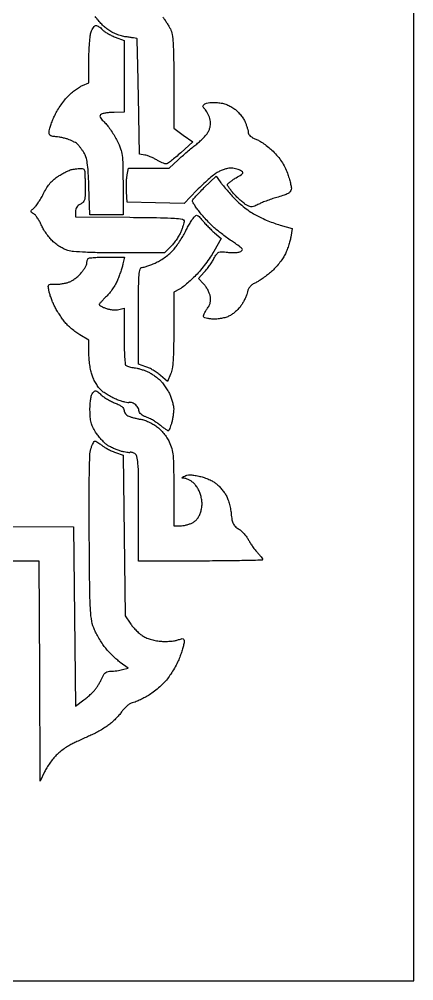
# Model space of a CAD drawing. Extents: x 0.1 to 47.6, y 0.1 to 68.1.
# Drawn here: x 31.5 to 47.63, y 0.08 to 39.43 of the extents above; entities that cross this region are included whole.
import ezdxf

# ---------------------------------------------------------------- set-up
doc = ezdxf.new("R2010")
doc.units = 0
doc.header["$MEASUREMENT"] = 0

msp = doc.modelspace()

# ---------------------------------------------------------------- linework, layer by layer
for points in [[(47.611162, 58.041729, 0.000003), (47.592503, 67.994465, 0.396422)], [(46.815193, 68.050302, 0.000012), (40.000598, 68.049335, 0.000116)], [(0.084396, 46.957908), (0.084388, 34.0515), (0.084396, 21.145082), (0.08442, 10.251669), (0.084451, 0.392402, 0.000155), (0.084494, 0.2538, 0.410905), (0.20561, 0.13146, 0.000891), (3.077325, 0.105901, 0.00169), (8.024872, 0.087414, 0.000089), (23.8572, 0.0846), (47.6298, 0.0846), (47.6298, 34.0515, 0.000175), (47.625241, 47.076395, 0.000292)], [(37.374816, 39.5082, -0.01603), (37.447496, 39.407783, -0.008547), (37.531192, 39.279296, -0.008499), (37.612279, 39.145017, -0.013092), (37.677338, 39.025951, -0.077921), (37.75075, 38.803211, -0.024697), (37.790474, 38.454597, -0.013557), (37.8111, 37.896886, -0.002464), (37.8162, 36.861843), (37.8162, 34.968483), (38.205636, 34.688811), (38.595072, 34.409139), (38.099886, 33.959255, -0.009026), (37.902845, 33.786629, -0.012687), (37.720517, 33.640383, -0.008956), (37.564708, 33.526126, -0.145091), (37.503786, 33.505486, -0.093461), (37.447887, 33.513814, -0.016863), (37.349371, 33.551798, -0.01766), (37.235592, 33.604952, -0.015174), (37.119827, 33.6686, 0.020518), (36.996196, 33.734864, 0.016665), (36.858756, 33.795856, 0.016982), (36.72817, 33.843578, 0.041363), (36.628541, 33.867298), (36.4203, 33.898995), (36.374632, 36.259448, 0.000695), (36.355843, 37.165465, 0.00115), (36.337156, 37.930398, 0.000067), (36.318663, 38.61872, 0.230146), (36.311182, 38.633111, 0.119028), (36.29603, 38.639554, 0.001103), (36.174996, 38.659445, 0.003655), (36.035138, 38.681065, 0.002346), (35.872541, 38.704206, -0.032785), (35.67782, 38.744128, -0.027082), (35.476802, 38.811172, -0.027306), (35.286254, 38.898715, -0.035427), (35.12304, 39.000155, -0.027045), (34.983732, 39.113036, -0.018155), (34.836771, 39.255932, -0.018311), (34.70419, 39.405129, -0.034089), (34.610004, 39.536578, -0.038401)], [(29.71575, 18.676278), (33.7131, 18.6543), (33.7554, 14.989183), (33.7977, 11.324065), (34.146133, 11.57651, 0.019534), (34.291502, 11.690749, 0.015316), (34.44018, 11.82535, 0.015576), (34.570892, 11.95927, 0.036271), (34.657857, 12.069127, 0.013043), (34.727297, 12.17722, 0.008822), (34.801002, 12.303798, 0.008891), (34.867944, 12.428739, 0.01749), (34.915855, 12.530744, -0.050026), (34.973928, 12.636017, -0.096523), (35.042476, 12.703057, -0.096836), (35.131022, 12.739326, -0.050597), (35.250131, 12.750625, 0.021757), (35.358714, 12.754643, 0.012869), (35.487675, 12.768394, 0.012864), (35.615929, 12.788788, 0.021501), (35.722374, 12.813309), (35.955048, 12.877555), (35.632315, 13.111341, -0.023073), (35.48913, 13.225493, -0.01277), (35.324699, 13.377066, -0.012712), (35.165611, 13.539462, -0.01996), (35.038309, 13.687638, -0.019072), (34.920751, 13.848294, -0.011052), (34.791331, 14.049555, -0.011036), (34.670293, 14.25742, -0.018209), (34.578468, 14.438724, -0.062087), (34.467309, 14.787683, -0.031753), (34.411798, 15.244659, -0.011439), (34.384066, 16.047659, -0.000896), (34.362971, 18.189, -0.001793), (34.356179, 19.707608, -0.004788), (34.365589, 20.790348, -0.004065), (34.386463, 21.580945, -0.063304), (34.429817, 21.84795, -0.018958), (34.470815, 21.969499, -0.02821), (34.516548, 22.072008, -0.027205), (34.561001, 22.147802, -0.251607), (34.593387, 22.1652, -0.121241), (34.633084, 22.155431, -0.015265), (34.710699, 22.111696, -0.01721), (34.800963, 22.052806, -0.013507), (34.894737, 21.983058, 0.028416), (35.00562, 21.90561, 0.015706), (35.148926, 21.823278, 0.015619), (35.299865, 21.748715, 0.024177), (35.434897, 21.694899), (35.7435, 21.588881), (35.7858, 18.302691), (35.8281, 15.0165), (36.035123, 14.710611, 0.02774), (36.135071, 14.579258, 0.017561), (36.265017, 14.437237, 0.01763), (36.402925, 14.30632, 0.030861), (36.527027, 14.209519, 0.043203), (36.676719, 14.124925, 0.030747), (36.856688, 14.055835, 0.028925), (37.056685, 14.005354, 0.026674), (37.266655, 13.976605, 0.021149), (37.459747, 13.96879, 0.017914), (37.663873, 13.976483, 0.018289), (37.849525, 13.996999, 0.047233), (37.980302, 14.029146, -0.013767), (38.130721, 14.076981, -0.138211), (38.195981, 14.077352, -0.273104), (38.229112, 14.043088, -0.058915), (38.2392, 13.957773, -0.05709), (38.22883, 13.867251, -0.010807), (38.187693, 13.705959, -0.011416), (38.130982, 13.518773, -0.010255), (38.063856, 13.327497, -0.025737), (37.972733, 13.117548, -0.014533), (37.842089, 12.872623, -0.014479), (37.695584, 12.632609, -0.02298), (37.555135, 12.437095, -0.028186), (37.395347, 12.256828, -0.01759), (37.189549, 12.063558, -0.017639), (36.97256, 11.886804, -0.030408), (36.77873, 11.757727, -0.011752), (36.593368, 11.655694, -0.011632), (36.402789, 11.562118, -0.01156), (36.232368, 11.488038, -0.043391), (36.121058, 11.453582, 0.08277), (36.024544, 11.415186, 0.035286), (35.910598, 11.334808, 0.033684), (35.798532, 11.229941, 0.037642), (35.706013, 11.114585, -0.02531), (35.607301, 10.985097, -0.014015), (35.474715, 10.836935, -0.013946), (35.331643, 10.694005, -0.021793), (35.200032, 10.580094, -0.022567), (35.05284, 10.473959, -0.011718), (34.860409, 10.35434, -0.011627), (34.656642, 10.240501, -0.017339), (34.472977, 10.151429, 0.00214), (34.284941, 10.067196, 0.001377), (34.067629, 9.968008, 0.001384), (33.855556, 9.869792, 0.002604), (33.684929, 9.789112, 0.02741), (33.522637, 9.700092, 0.015793), (33.337133, 9.576398, 0.015749), (33.158178, 9.440025, 0.02532), (33.015699, 9.311669, 0.027124), (32.886929, 9.16854, 0.016503), (32.750019, 8.986714, 0.01652), (32.625816, 8.796874, 0.027912), (32.53627, 8.6292), (32.3595, 8.2485), (32.337609, 12.75345), (32.315717, 17.2584), (29.017059, 17.2584)]]:
    msp.add_lwpolyline(points, format="xyb")
for points in [[(34.638864, 39.1698, -0.109229), (34.68967, 39.158567, -0.035197), (34.757554, 39.120991, -0.033182), (34.829422, 39.067228, -0.031669), (34.894748, 39.00364, 0.055225), (34.977831, 38.930049, 0.02025), (35.109736, 38.844744, 0.019785), (35.262647, 38.762396, 0.02241), (35.41546, 38.696047), (35.7858, 38.554613), (35.7858, 37.085606), (35.7858, 35.6166), (35.38395, 35.615305, 0.017814), (35.220887, 35.608967, 0.01937), (35.063215, 35.59104, 0.019245), (34.930134, 35.565388, 0.083922), (34.856385, 35.534522, 0.13631), (34.80763, 35.4807, 0.219582), (34.805638, 35.419963, 0.086863), (34.859779, 35.336017, 0.012644), (35.001922, 35.189836, -0.034409), (35.122489, 35.054539, -0.015537), (35.262174, 34.862163, -0.015298), (35.397621, 34.649145, -0.020192), (35.506978, 34.44676, -0.027657), (35.64193, 34.127313, -0.052718), (35.707877, 33.856751, -0.029432), (35.735368, 33.490359, -0.003743), (35.742141, 32.698891), (35.7435, 31.4289), (35.0667, 31.4289), (34.3899, 31.4289), (34.3476, 32.575304, 0.005002), (34.318718, 33.190874, 0.022388), (34.282085, 33.550002, 0.038817), (34.227543, 33.789383, 0.069782), (34.141734, 33.971204, 0.008081), (34.072492, 34.073189, 0.007981), (33.999709, 34.173311, 0.007881), (33.933227, 34.258919, 0.030231), (33.887934, 34.308873, 0.05325), (33.836524, 34.349389, 0.015618), (33.749652, 34.400267, 0.015496), (33.647684, 34.451754, 0.016053), (33.5439, 34.496184, 0.024374), (33.425375, 34.535942, 0.013574), (33.277674, 34.573306, 0.013514), (33.125834, 34.603074, 0.021267), (32.994, 34.619511, -0.020665), (32.82704, 34.640123, -0.139312), (32.752381, 34.675362, -0.197673), (32.721119, 34.738045, -0.048937), (32.724104, 34.8552, -0.044498), (32.747844, 34.965386, -0.012025), (32.804964, 35.134799, -0.012075), (32.879394, 35.324783, -0.012251), (32.962574, 35.510027, -0.024593), (33.067128, 35.703375, -0.015571), (33.20675, 35.918337, -0.015635), (33.357455, 36.12141, -0.02768), (33.495736, 36.277474, -0.021014), (33.638058, 36.409629, -0.017277), (33.800355, 36.538686, -0.01762), (33.957885, 36.646925, -0.043548), (34.082116, 36.71156), (34.3476, 36.821527), (34.3476, 37.729239, -0.009283), (34.354415, 38.096294, -0.010452), (34.374882, 38.448573, -0.009782), (34.404355, 38.746813, -0.054394), (34.440476, 38.903376, -0.03305), (34.483778, 39.005367, -0.043146), (34.537064, 39.091538, -0.049422), (34.591944, 39.151785, -0.185384)], [(39.610384, 36.013805, -0.032754), (39.803373, 35.984863, -0.036279), (39.98425, 35.931504, -0.036881), (40.152869, 35.853534, -0.036204), (40.309308, 35.751213, -0.035898), (40.433642, 35.64142, -0.024658), (40.558626, 35.500732, -0.024933), (40.666039, 35.35254, -0.045421), (40.735874, 35.22052, -0.014925), (40.784077, 35.094727, -0.014822), (40.824809, 34.965993, -0.014835), (40.853698, 34.851488, -0.054419), (40.8618, 34.777263, 0.153847), (40.88249, 34.711613, 0.067585), (40.94499, 34.643924, 0.053078), (41.042034, 34.579758, 0.032807), (41.167441, 34.524869, -0.049411), (41.31251, 34.455558, -0.018417), (41.501496, 34.331392, -0.018038), (41.698976, 34.179957, -0.020818), (41.875451, 34.021424, -0.024821), (42.06629, 33.815601, -0.029237), (42.224883, 33.602394, -0.029723), (42.355394, 33.37533, -0.027334), (42.462159, 33.128053, -0.013948), (42.53088, 32.924125, -0.015868), (42.584947, 32.725218, -0.015172), (42.620148, 32.554488, -0.080611), (42.6213, 32.459458, -0.142009), (42.580923, 32.371626, -0.083323), (42.49114, 32.297297, -0.049383), (42.337326, 32.227394, -0.014399), (42.0885, 32.150674, 0.011183), (41.873164, 32.085794, 0.009143), (41.645857, 32.007096, 0.00926), (41.439353, 31.926976, 0.023882), (41.294429, 31.859388, -0.02126), (41.131888, 31.782545, -0.079457), (41.02246, 31.755705, -0.099326), (40.92337, 31.767257, -0.044364), (40.802033, 31.818948, -0.04175), (40.703203, 31.882973, -0.014362), (40.571366, 31.991125, -0.014158), (40.43215, 32.119282, -0.015929), (40.305954, 32.250322, -0.01143), (40.194817, 32.379137, -0.015576), (40.101033, 32.500516, -0.012388), (40.029633, 32.604452, -0.145297), (40.0158, 32.651049, -0.203703), (40.033553, 32.692816, -0.019362), (40.118196, 32.7683, -0.022267), (40.230851, 32.853058, -0.015695), (40.364382, 32.938479, 0.006763), (40.580168, 33.071147, 0.120539), (40.636308, 33.129497, 0.361702), (40.627986, 33.178585, 0.054389), (40.539144, 33.239374, 0.044253), (40.455467, 33.275043, 0.023299), (40.346408, 33.304981, 0.022993), (40.231026, 33.325422, 0.032685), (40.127112, 33.332084, 0.056046), (40.014834, 33.319308, 0.025221), (39.871895, 33.278869, 0.024588), (39.723636, 33.220457, 0.030689), (39.5928, 33.15137, 0.033117), (39.444068, 33.046664, 0.009462), (39.227882, 32.865115, 0.009482), (38.991105, 32.650468, 0.00993), (38.766325, 32.43021), (38.235951, 31.889446), (37.074325, 31.912973), (35.9127, 31.9365), (35.88606, 32.359274, -0.01382), (35.879634, 32.541293, -0.010859), (35.88241, 32.738691, -0.011012), (35.893029, 32.922203, -0.026411), (35.911044, 33.057224), (35.962667, 33.3324), (36.79774, 33.3324), (37.632812, 33.3324), (37.999456, 33.675839, -0.007081), (38.16546, 33.826981, -0.004559), (38.361944, 33.997679, -0.004581), (38.557258, 34.161194, -0.008591), (38.718595, 34.289189, 0.020072), (38.864041, 34.410119, 0.016472), (39.00957, 34.550306, 0.016786), (39.134851, 34.68818, 0.041629), (39.214155, 34.799075, 0.041906), (39.273322, 34.920371, 0.047895), (39.308281, 35.044583, 0.048601), (39.318655, 35.171573, 0.045477), (39.304805, 35.301124, 0.034591), (39.274233, 35.413089, 0.025092), (39.225581, 35.532851, 0.025514), (39.167574, 35.642376, 0.04941), (39.108709, 35.721964, -0.021033), (39.032792, 35.813293, -0.143057), (39.011955, 35.867455, -0.214003), (39.027856, 35.91261, -0.05455), (39.088564, 35.963909, -0.100943), (39.161485, 35.994002, -0.023718), (39.292807, 36.012877, -0.023487), (39.448847, 36.02043, -0.021195)], [(33.98805, 33.322586, -0.054406), (34.076144, 33.317542, -0.130362), (34.135285, 33.290765, -0.143582), (34.169941, 33.240235, -0.071759), (34.183376, 33.1632, -0.003124), (34.185604, 33.067019, -0.000596), (34.188353, 32.892131, -0.000636), (34.191059, 32.687967, -0.000585), (34.193329, 32.478013, -0.010631), (34.189857, 32.179106, -0.06867), (34.164393, 32.030771, -0.126903), (34.106221, 31.937901, -0.074201), (33.998003, 31.862165, 0.059711), (33.912345, 31.805828, 0.073737), (33.849225, 31.734228, 0.075868), (33.810839, 31.649161, 0.068216), (33.7977, 31.553302), (33.7977, 31.3443), (36.01845, 31.321745, -0.001613), (37.269579, 31.305001, -0.012795), (37.847994, 31.280578, -0.020433), (38.17563, 31.244841, -0.371072), (38.2392, 31.170978, -0.058609), (38.231063, 31.101795, -0.013475), (38.200664, 30.988034, -0.013745), (38.158231, 30.858055, -0.013028), (38.108012, 30.728233, -0.031941), (38.038671, 30.587926, -0.017546), (37.937192, 30.425327, -0.017429), (37.822198, 30.266912, -0.026583), (37.710717, 30.13875), (37.444609, 29.8638), (35.63097, 29.8638, -0.004052), (34.849093, 29.870137, -0.007418), (34.211927, 29.889925, -0.007193), (33.718636, 29.91969, -0.054163), (33.489093, 29.962142, -0.043771), (33.341573, 30.020821, -0.022599), (33.168249, 30.118058, -0.022281), (32.997808, 30.234914, -0.031316), (32.857786, 30.354822, -0.029048), (32.730439, 30.49375, -0.018519), (32.598291, 30.668734, -0.018602), (32.481064, 30.850587, -0.032619), (32.399985, 31.010135, 0.0241), (32.329398, 31.155093, 0.024288), (32.245357, 31.292198, 0.024981), (32.160652, 31.403986, 0.083545), (32.090876, 31.463444, -0.025521), (32.000466, 31.523984, -0.252812), (31.981877, 31.564043, -0.183928), (32.002575, 31.609828, -0.013221), (32.1057, 31.707062, 0.051322), (32.186057, 31.795302, 0.014129), (32.293441, 31.949643, 0.01412), (32.405853, 32.132428, 0.01432), (32.507217, 32.320424, -0.02531), (32.63395, 32.543592, -0.036204), (32.76975, 32.726193, -0.038804), (32.922369, 32.877595, -0.036607), (33.099417, 33.006858, -0.01156), (33.249611, 33.095738, -0.01167), (33.403287, 33.17729, -0.011537), (33.540266, 33.242024, -0.045508), (33.6285, 33.271995, -0.015599), (33.706994, 33.28834, -0.008578), (33.803913, 33.303677, -0.008544), (33.902871, 33.315881, -0.013527)], [(39.7197, 32.768025, 0.015524), (39.811442, 32.649316, 0.004695), (39.957907, 32.474856, 0.004698), (40.125891, 32.282231, 0.005097), (40.293017, 32.098003, 0.024613), (40.482917, 31.912151, 0.015668), (40.720653, 31.714306, 0.015738), (40.966675, 31.534451, 0.028011), (41.181317, 31.404683, 0.015485), (41.402679, 31.295889, 0.009579), (41.668932, 31.181217, 0.009605), (41.936528, 31.077945, 0.017019), (42.161365, 31.004664), (42.65723, 30.86152), (42.601249, 30.511435, -0.026913), (42.566592, 30.350709, -0.014174), (42.507285, 30.155206, -0.014062), (42.43504, 29.957905, -0.021018), (42.359982, 29.79035, -0.033865), (42.263058, 29.625264, -0.018085), (42.12266, 29.434618, -0.017926), (41.964584, 29.249505, -0.026603), (41.812266, 29.100327, -0.015245), (41.65276, 28.968332, -0.012141), (41.473106, 28.835538, -0.012323), (41.30054, 28.720594, -0.029982), (41.166624, 28.64691, 0.040238), (41.039303, 28.573418, 0.057958), (40.941567, 28.487746, 0.064198), (40.873332, 28.389503, 0.067325), (40.83359, 28.278709, -0.03417), (40.802406, 28.169552, -0.015887), (40.747962, 28.032588, -0.015655), (40.681457, 27.891844, -0.021066), (40.612057, 27.769177, -0.036033), (40.526322, 27.651349, -0.022098), (40.409793, 27.525065, -0.022107), (40.282708, 27.409687, -0.036371), (40.164623, 27.325343, -0.043653), (40.023384, 27.255318, -0.031924), (39.856562, 27.202027, -0.030565), (39.67565, 27.16831, -0.030598), (39.492043, 27.156916, -0.019415), (39.336319, 27.162841, -0.026303), (39.196733, 27.181012, -0.025298), (39.086409, 27.207149, -0.185591), (39.04402, 27.239388, -0.196436), (39.036006, 27.287329, -0.039918), (39.062165, 27.371274, -0.036551), (39.110628, 27.470347, -0.027162), (39.177638, 27.572108, 0.033789), (39.264536, 27.707953, 0.065395), (39.311199, 27.827932, 0.068637), (39.324052, 27.951957, 0.040923), (39.306908, 28.09961, 0.046807), (39.270234, 28.222087, 0.027213), (39.204962, 28.361128, 0.027016), (39.123673, 28.494511, 0.04068), (39.037815, 28.600108), (38.824235, 28.823037), (39.061538, 29.07707, 0.020014), (39.164252, 29.196248, 0.011983), (39.277028, 29.345416, 0.01199), (39.38232, 29.499519, 0.020359), (39.461887, 29.633862, -0.023406), (39.572166, 29.817502, -0.139333), (39.656392, 29.889358, -0.121418), (39.771412, 29.911213, -0.016003), (40.020688, 29.889751, 0.021877), (40.182719, 29.877716, 0.023069), (40.342324, 29.880228, 0.023485), (40.478933, 29.895154, 0.088836), (40.559879, 29.923152, 0.133773), (40.614036, 29.976318, 0.291314), (40.611898, 30.032122, 0.086985), (40.538851, 30.106146, 0.009256), (40.338408, 30.243276, -0.008561), (40.171768, 30.356941, -0.004661), (39.970901, 30.50188, -0.004643), (39.76935, 30.653093, -0.007346), (39.599743, 30.786814, -0.018295), (39.433205, 30.93256, -0.010164), (39.240545, 31.121567, -0.010127), (39.053042, 31.321077, -0.016107), (38.901793, 31.499947, -0.008712), (38.777602, 31.662539, -0.012203), (38.672832, 31.812296, -0.008587), (38.591344, 31.939742, -0.138808), (38.5776, 31.988293, -0.176748), (38.595234, 32.03662, -0.006981), (38.720495, 32.181258, -0.011607), (38.877656, 32.349654, -0.007866), (39.06405, 32.534398), (39.5505, 33.001602)], [(38.988598, 31.193963, 0.012178), (39.093561, 31.073948, 0.00703), (39.225338, 30.934468, 0.007022), (39.361621, 30.798107, 0.011679), (39.480669, 30.687582), (39.749238, 30.449677), (39.454054, 29.924088, -0.021095), (39.309401, 29.690211, -0.012127), (39.116716, 29.420508, -0.012102), (38.909635, 29.158481, -0.019733), (38.720185, 28.947833, -0.011514), (38.535163, 28.766314, -0.011522), (38.342023, 28.593548, -0.011416), (38.166715, 28.45065, -0.044085), (38.04885, 28.37461), (37.8162, 28.252055), (37.8162, 26.72871, -0.003924), (37.810202, 25.964512, -0.013358), (37.789094, 25.467114, -0.019773), (37.751781, 25.125103, -0.061972), (37.689779, 24.902798), (37.563358, 24.600231), (37.274035, 24.85426, 0.02689), (37.141127, 24.958859, 0.018601), (36.98059, 25.063077, 0.018806), (36.818342, 25.151923, 0.036169), (36.681356, 25.208405), (36.378, 25.308522), (36.378, 27.290061, -0.001504), (36.381618, 28.492932, -0.017134), (36.400739, 28.967382, -0.045667), (36.440713, 29.206245, -0.339212), (36.52605, 29.272426, 0.069257), (36.608575, 29.284382, 0.012852), (36.755047, 29.330958, 0.013559), (36.924677, 29.39494, 0.012003), (37.097716, 29.470521, 0.029383), (37.279949, 29.568792, 0.019384), (37.477526, 29.701676, 0.019525), (37.660228, 29.846387, 0.035349), (37.795823, 29.980417, 0.022884), (37.916856, 30.131699, 0.011858), (38.054598, 30.330763, 0.011765), (38.186713, 30.542404, 0.017507), (38.291302, 30.734073, -0.008826), (38.385182, 30.913454, -0.009072), (38.484505, 31.087751, -0.00886), (38.575984, 31.235687, -0.037521), (38.638692, 31.31877, -0.056664), (38.718592, 31.391146, -0.246161), (38.779856, 31.399786, -0.122892), (38.8499, 31.353174, -0.011207)], [(35.087522, 29.6946), (35.799244, 29.6946), (35.741023, 29.41965, -0.020435), (35.707205, 29.286948, -0.008501), (35.651253, 29.110697, -0.008395), (35.58486, 28.923713, -0.010744), (35.517178, 28.753995, -0.030011), (35.4327, 28.583895, -0.018796), (35.314878, 28.395357, -0.018851), (35.184362, 28.217784, -0.032384), (35.061077, 28.08175, 0.008437), (34.94978, 27.970173, 0.012326), (34.855927, 27.867927, 0.00782), (34.781681, 27.780194, 0.173379), (34.7706, 27.749199, 0.256683), (34.78436, 27.724162, 0.01812), (34.855726, 27.682392, 0.022016), (34.949346, 27.637253, 0.014568), (35.060392, 27.5934, 0.034914), (35.187314, 27.557291, 0.027244), (35.329039, 27.53545, 0.027934), (35.463869, 27.529707, 0.058222), (35.567992, 27.543276), (35.7858, 27.597943), (35.7858, 26.451664, 0.006017), (35.791505, 25.977611, 0.012071), (35.809547, 25.603672, 0.007542), (35.835143, 25.311675, 0.232747), (35.872776, 25.251632, 0.059895), (35.921847, 25.228893, 0.015756), (36.00515, 25.204689, 0.015767), (36.10243, 25.182963, 0.015579), (36.201275, 25.167311, -0.026779), (36.314101, 25.146846, -0.013073), (36.455526, 25.109357, -0.012928), (36.60095, 25.062594, -0.018255), (36.727649, 25.012945, -0.02941), (36.854261, 24.948823, -0.016616), (37.000013, 24.857278, -0.016543), (37.141359, 24.754841, -0.026005), (37.254843, 24.656861, -0.032764), (37.359071, 24.54296, -0.017845), (37.472307, 24.390838, -0.017714), (37.576847, 24.227304, -0.026774), (37.654835, 24.077438, -0.023294), (37.715298, 23.925931, -0.018606), (37.766582, 23.757718, -0.018983), (37.802383, 23.598185, -0.044361), (37.81387, 23.4765, -0.026371), (37.808203, 23.356705, -0.012678), (37.788968, 23.204062, -0.012532), (37.7608, 23.045458, -0.017516), (37.727152, 22.90545, -0.011865), (37.690254, 22.783855, -0.018577), (37.652213, 22.681392, -0.013223), (37.616532, 22.601298, -0.288979), (37.595763, 22.5882, -0.146321), (37.567824, 22.596555, -0.005178), (37.473458, 22.659945, -0.009198), (37.362989, 22.738855, -0.006266), (37.240189, 22.832439, 0.020141), (37.102034, 22.93179, 0.015875), (36.945081, 23.028326, 0.016154), (36.793346, 23.108748, 0.037772), (36.6741, 23.156316, -0.045488), (36.564052, 23.202191, -0.067033), (36.47894, 23.26292, -0.077297), (36.421592, 23.336371, -0.090882), (36.393242, 23.419862, 0.071401), (36.370346, 23.496969, 0.047924), (36.324036, 23.576558, 0.047604), (36.262906, 23.646555, 0.066694), (36.195646, 23.69504, 0.029546), (36.12705, 23.726692, 0.040499), (36.061979, 23.746273, 0.046017), (36.008664, 23.752668, 0.206043), (35.980087, 23.741287, -0.249106), (35.944282, 23.730324, -0.013026), (35.823049, 23.757078, -0.018063), (35.675357, 23.799447, -0.011907), (35.508712, 23.858266, -0.023752), (35.32814, 23.93688, -0.018051), (35.138076, 24.039288, -0.018364), (34.966484, 24.148556, -0.040078), (34.84568, 24.247021, -0.043747), (34.745559, 24.36132, -0.022528), (34.640132, 24.519843, -0.022209), (34.545625, 24.6939, -0.031164), (34.4783, 24.857358, -0.03134), (34.428108, 25.041769, -0.015122), (34.385993, 25.283008, -0.014931), (34.357125, 25.537996, -0.020722), (34.3476, 25.767732), (34.3476, 26.294522), (33.974896, 26.512942, -0.027727), (33.813933, 26.619676, -0.017511), (33.638078, 26.760721, -0.017577), (33.474471, 26.911967, -0.030699), (33.351654, 27.049731, -0.015266), (33.243477, 27.196183, -0.009507), (33.125289, 27.373984, -0.009537), (33.015317, 27.553933, -0.017027), (32.93287, 27.7065, -0.016701), (32.864618, 27.856113, -0.012278), (32.798696, 28.026057, -0.012436), (32.744227, 28.190088, -0.026869), (32.712367, 28.319153, -0.019125), (32.685981, 28.493685, -0.226902), (32.70784, 28.556588, -0.193468), (32.772841, 28.584676, -0.013586), (32.975104, 28.584373, 0.027828), (33.114226, 28.588126, 0.018703), (33.272124, 28.607168, 0.018866), (33.424053, 28.637198, 0.035047), (33.5439, 28.674657, 0.046382), (33.657783, 28.731891, 0.022784), (33.791429, 28.824101, 0.022386), (33.922583, 28.933295, 0.030229), (34.030152, 29.043937, 0.022291), (34.119143, 29.157122, 0.024792), (34.194379, 29.273946, 0.025196), (34.24799, 29.378915, 0.105472), (34.262802, 29.44785, -0.037428), (34.267039, 29.50327, -0.034486), (34.279509, 29.55902, -0.036298), (34.297716, 29.60716, -0.088041), (34.3194, 29.6382, -0.173375), (34.366863, 29.660664, -0.006357), (34.568301, 29.678032, -0.010936), (34.810714, 29.690509, -0.007389)], [(34.84151, 24.064233, 0.035516), (34.953414, 23.97428, 0.017818), (35.106168, 23.876273, 0.017597), (35.27212, 23.785695, 0.024847), (35.42625, 23.717832, -0.02412), (35.588423, 23.64671, -0.057259), (35.698759, 23.575063, -0.08325), (35.763413, 23.500503, -0.137927), (35.7858, 23.420893, 0.104628), (35.799925, 23.354132, 0.065051), (35.841715, 23.285495, 0.061037), (35.903371, 23.225465, 0.066075), (35.97615, 23.183972, 0.024059), (36.070562, 23.150778, 0.010003), (36.200843, 23.114725, 0.00987), (36.342181, 23.081597, 0.012577), (36.473762, 23.056926, -0.045005), (36.615366, 23.020748, -0.02173), (36.789066, 22.950656, -0.021349), (36.965054, 22.86133, -0.028642), (37.115663, 22.764869, -0.038273), (37.261216, 22.641418, -0.026098), (37.407378, 22.480919, -0.025963), (37.537158, 22.304626, -0.03583), (37.633251, 22.133251, -0.04437), (37.733928, 21.858065, -0.041698), (37.787108, 21.563638, -0.020843), (37.81079, 21.12279, -0.002997), (37.8162, 20.220322), (37.8162, 18.6966), (38.074201, 18.6966, 0.039209), (38.190842, 18.705761, 0.022668), (38.32878, 18.734022, 0.022553), (38.465445, 18.775178, 0.034925), (38.578553, 18.823993, 0.056004), (38.692028, 18.89983, 0.054263), (38.787194, 18.999688, 0.050914), (38.863462, 19.123754, 0.039608), (38.920808, 19.271485, 0.030279), (38.960878, 19.442194, 0.042079), (38.974348, 19.598602, 0.040598), (38.961572, 19.759271, 0.025638), (38.922017, 19.943256, 0.038777), (38.869338, 20.091916, 0.030711), (38.790664, 20.243233, 0.031579), (38.698776, 20.376397, 0.059354), (38.606452, 20.468664, 0.026249), (38.511856, 20.535348, 0.025853), (38.410324, 20.592121, 0.026758), (38.316393, 20.63235, 0.083273), (38.248941, 20.644973, -0.016791), (38.175112, 20.648845, -0.437263), (38.164152, 20.662956, -0.21545), (38.178304, 20.684163, -0.007733), (38.263976, 20.735805, -0.086561), (38.357467, 20.77039, -0.046462), (38.48036, 20.781328, -0.035256), (38.637494, 20.769588, -0.016553), (38.83815, 20.733456, -0.0254), (39.018404, 20.685108, -0.019239), (39.210712, 20.614624, -0.019583), (39.386491, 20.534233, -0.042158), (39.513152, 20.456162, -0.033874), (39.622686, 20.363083, -0.018859), (39.743529, 20.236194, -0.01874), (39.856634, 20.097976, -0.028718), (39.942834, 19.969489, -0.042853), (40.013925, 19.821502, -0.020417), (40.080691, 19.62094, -0.020068), (40.133793, 19.404313, -0.026864), (40.163331, 19.2042, 0.01714), (40.196962, 18.941044, 0.072514), (40.244739, 18.7899, 0.095291), (40.326732, 18.679991, 0.042255), (40.470776, 18.569259, -0.041991), (40.582329, 18.483598, -0.02564), (40.69925, 18.365582, -0.025606), (40.803821, 18.235808, -0.040872), (40.877664, 18.114107, 0.023176), (40.948009, 17.98835, 0.014018), (41.042171, 17.845995, 0.014032), (41.143829, 17.709597, 0.023863), (41.237214, 17.602318, -0.012047), (41.320248, 17.51136, -0.01642), (41.390319, 17.425232, -0.013265), (41.443521, 17.351272, -0.150385), (41.454, 17.317221, -0.406827), (41.430556, 17.293177, -0.000528), (40.708462, 17.275679, -0.003621), (39.889193, 17.262627, -0.002172), (38.916, 17.2584), (36.378, 17.2584), (36.378, 19.412723, 0.001406), (36.374272, 20.738761, 0.016217), (36.354468, 21.258932, 0.041836), (36.311933, 21.532742, 0.213578), (36.219923, 21.651647, 0.026209), (36.156679, 21.681343, 0.036876), (36.097404, 21.700518, 0.040621), (36.049122, 21.708208, 0.218938), (36.024816, 21.699216, -0.223094), (35.995523, 21.688643, -0.013596), (35.900656, 21.700062, -0.018172), (35.78467, 21.721566, -0.012285), (35.654143, 21.754094, -0.023718), (35.509072, 21.801562, -0.016131), (35.348792, 21.868557, -0.016282), (35.197966, 21.943422, -0.031169), (35.083172, 22.014693, -0.038826), (34.976204, 22.103979, -0.017281), (34.849204, 22.236778, -0.016984), (34.723813, 22.387302, -0.022018), (34.619955, 22.533842, -0.030009), (34.504172, 22.739608, -0.051716), (34.436991, 22.924114, -0.044216), (34.403086, 23.137628, -0.016344), (34.391984, 23.442347, -0.015586), (34.398589, 23.683058, -0.025022), (34.420854, 23.887192, -0.028458), (34.455697, 24.046308, -0.105451), (34.50311, 24.136804, -0.058781), (34.574712, 24.204947, -0.216928), (34.634219, 24.218003, -0.120859), (34.705916, 24.18321, -0.013932)]]:
    msp.add_lwpolyline(points, format="xyb", close=True)

doc.saveas('drawing.dxf')
